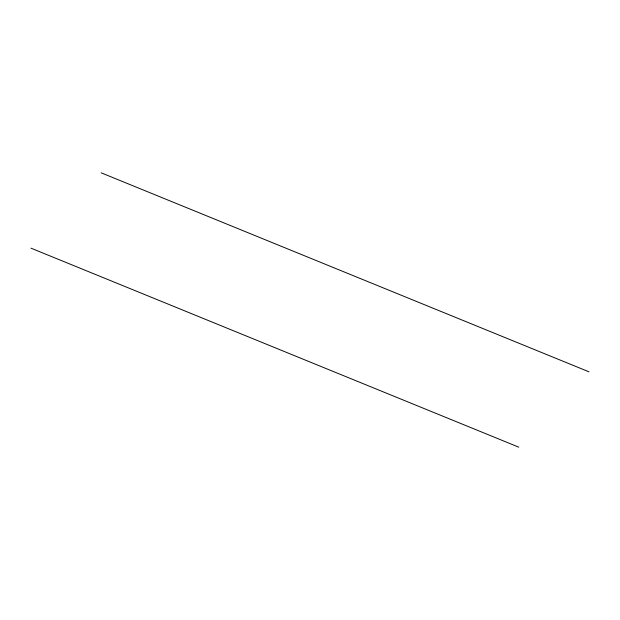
<?xml version="1.0" encoding="UTF-8"?>
<svg xmlns="http://www.w3.org/2000/svg" width="620" height="620" viewBox="0 0 620 620"><rect width="100%" height="100%" fill="white"/><g stroke="black" fill="none" stroke-linecap="round" stroke-linejoin="round"><path stroke-width="0.93" d="M101.207 172.833L589 371.829M31 248.171L518.793 447.167"/></g></svg>
